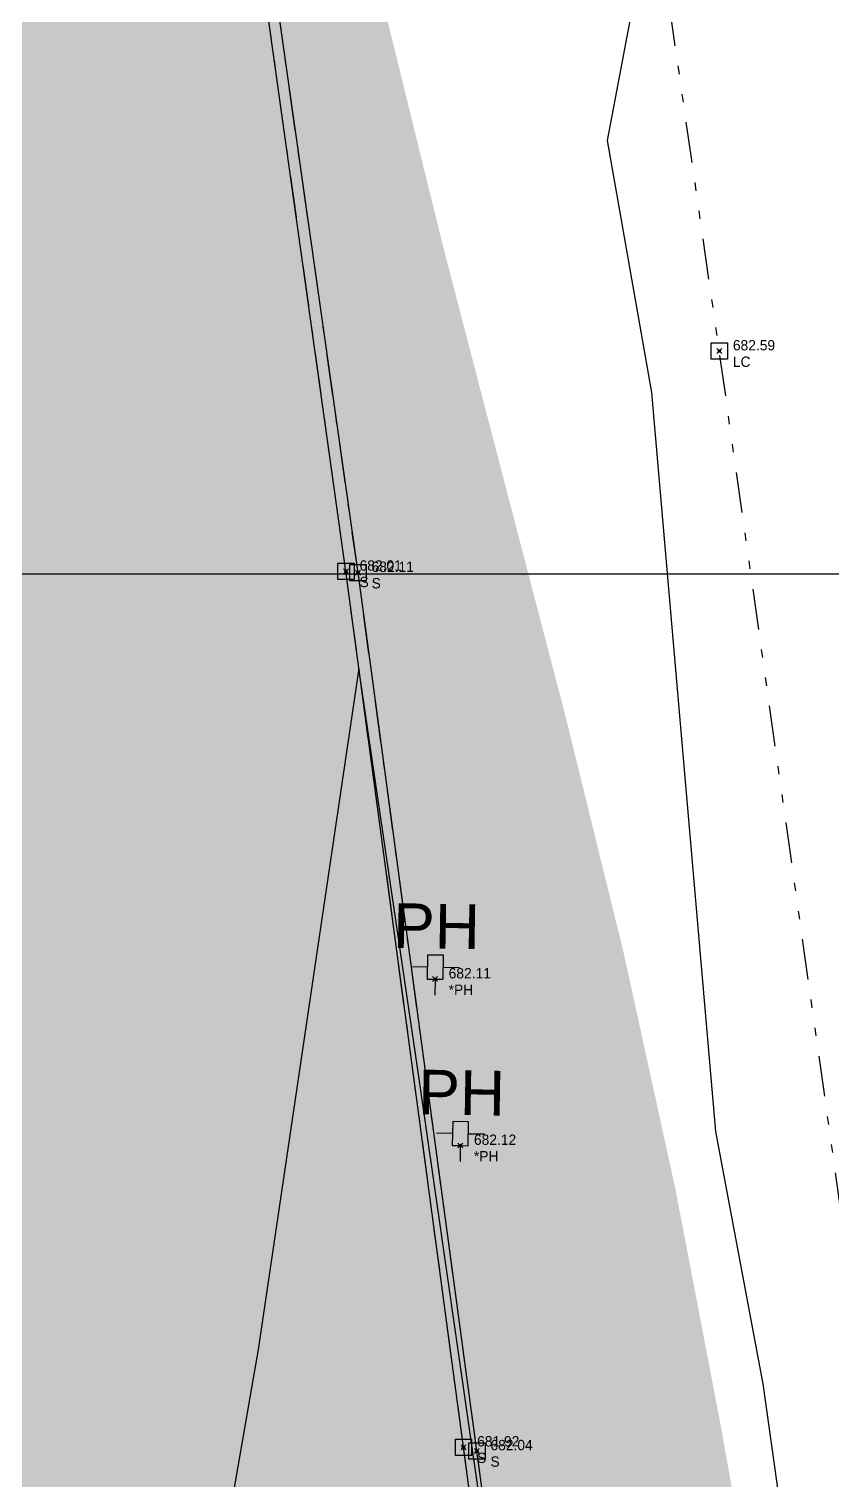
# Model space of a CAD drawing. Extents: x 350769 to 354978, y 6304672 to 6307963.
# Drawn here: x 352789.39 to 352799.26, y 6305588.86 to 6305606.7 of the extents above; entities that cross this region are included whole.
import ezdxf

# ---------------------------------------------------------------- set-up
doc = ezdxf.new("R2010")
doc.units = 0
doc.header["$PDMODE"] = 35
doc.header["$PDSIZE"] = 0.03
for name, pattern in [('4.0 - LO RECABARREN - DESNIVEL NUEVO$0$HIDDEN', [0.375, 0.25, -0.125]), ('CONTINUOS', [0]), ('DASHED', [19.05, 12.7, -6.35]), ('DIVIDE', [1.25, 0.5, -0.25, 0, -0.25, 0, -0.25]), ('JPG_DASHDOT', [1, 0.5, -0.25, 0, -0.25])]:
    doc.linetypes.add(name, pattern=pattern)
doc.layers.get('0').update_dxf_attribs({"linetype": 'CONTINUOUS'})
for name, color, linetype in [('03_S2_Pav ext_Borde vereda', 7, 'CONTINUOUS'), ('1-coordenadas', 8, 'CONTINUOUS'), ('1-LINEA DE CIERRO', 7, 'DIVIDE'), ('1-PAVIMENTO', 161, 'CONTINUOUS'), ('1-SOLERA', 212, 'CONTINUOUS'), ('C-TINN', 5, 'CONTINUOUS'), ('C-TOPO-MAJR', 9, 'CONTINUOUS'), ('C-TOPO-MINR', 8, 'CONTINUOUS'), ('TOP-URB-SOLERAS', 2, 'JPG_DASHDOT'), ('V-NODE DIC 2005', 4, 'CONTINUOUS'), ('V-NODE-TEXT DIC 2005', 2, 'CONTINUOUS'), ('Z-PH', 253, 'CONTINUOUS')]:
    doc.layers.add(name, color=color, linetype=linetype)
doc.layers.add('0_ASD_TOPOGRAFIA_ELEMENTOS', color=7, linetype='CONTINUOS', lineweight=5, true_color=0xbdbdbd)
doc.styles.add('A', font='arial.ttf', dxfattribs={"height": 2})

# ---------------------------------------------------------------- blocks, each defined once
blk = doc.blocks.new('COORDENADAS')
at = {"layer": '1-coordenadas'}
blk.add_line((20, -600.625), (1420, -600.625), dxfattribs=at)
blk = doc.blocks.new('PH')
at = {"layer": 'Z-PH'}
for p, q in [((-0.098, 0.295), (-0.098, 0)), ((0.098, 0.295), (-0.098, 0.295)), ((0.098, 0), (0.098, 0.295)), ((-0.098, 0.148), (-0.295, 0.148)), ((-0.098, 0), (-0.01, 0)), ((0.01, 0), (0.098, 0)), ((0.098, 0.148), (0.295, 0.148)), ((0, -0.01), (0, -0.197))]:
    blk.add_line(p, q, dxfattribs=at)
blk.add_circle((0, 0), 0.00984, dxfattribs=at)
at = {"layer": 'Z-PH', "style": 'A'}
blk.add_text('PH', height=0.55, dxfattribs=at).set_placement((-0.527, 0.377))
blk = doc.blocks.new('*U1327')
at = {"color": 0, "linetype": 'ByBlock', "lineweight": -2, "transparency": 16777216}
blk.add_point((0, 0), dxfattribs=at)
blk = doc.blocks.new('*U3540', base_point=(352797.933, 6305602.685))
at = {"layer": 'V-NODE-TEXT DIC 2005', "linetype": 'ByBlock', "char_height": 0.127}
for s, insert, attachment_point in [('682.59', (352798.1, 6305602.756), 4), ('LC', (352798.1, 6305602.617), 1)]:
    blk.add_mtext(s, dxfattribs=dict(at, insert=insert, attachment_point=attachment_point))
blk = doc.blocks.new('*U3541', base_point=(352797.933, 6305602.685))
at = {"layer": 'V-NODE-TEXT DIC 2005', "color": 2, "lineweight": -2}
blk.add_blockref('*U3540', (352797.933, 6305602.685), dxfattribs=at)
blk = doc.blocks.new('*U2228', base_point=(352794.952, 6305589.157))
at = {"layer": 'V-NODE-TEXT DIC 2005', "linetype": 'ByBlock', "char_height": 0.127}
for s, insert, attachment_point in [('682.04', (352795.119, 6305589.228), 4), ('S', (352795.119, 6305589.089), 1)]:
    blk.add_mtext(s, dxfattribs=dict(at, insert=insert, attachment_point=attachment_point))
blk = doc.blocks.new('*U2229', base_point=(352794.952, 6305589.157))
at = {"layer": 'V-NODE-TEXT DIC 2005', "color": 2, "lineweight": -2}
blk.add_blockref('*U2228', (352794.952, 6305589.157), dxfattribs=at)
blk = doc.blocks.new('*U2222', base_point=(352793.489, 6305599.96))
at = {"layer": 'V-NODE-TEXT DIC 2005', "linetype": 'ByBlock', "char_height": 0.127}
for s, insert, attachment_point in [('682.11', (352793.656, 6305600.031), 4), ('S', (352793.656, 6305599.892), 1)]:
    blk.add_mtext(s, dxfattribs=dict(at, insert=insert, attachment_point=attachment_point))
blk = doc.blocks.new('*U2223', base_point=(352793.489, 6305599.96))
at = {"layer": 'V-NODE-TEXT DIC 2005', "color": 2, "lineweight": -2}
blk.add_blockref('*U2222', (352793.489, 6305599.96), dxfattribs=at)
blk = doc.blocks.new('*U2220', base_point=(352793.341, 6305599.976))
at = {"layer": 'V-NODE-TEXT DIC 2005', "linetype": 'ByBlock', "char_height": 0.127}
for s, insert, attachment_point in [('682.01', (352793.508, 6305600.047), 4), ('S', (352793.508, 6305599.908), 1)]:
    blk.add_mtext(s, dxfattribs=dict(at, insert=insert, attachment_point=attachment_point))
blk = doc.blocks.new('*U2221', base_point=(352793.341, 6305599.976))
at = {"layer": 'V-NODE-TEXT DIC 2005', "color": 2, "lineweight": -2}
blk.add_blockref('*U2220', (352793.341, 6305599.976), dxfattribs=at)
blk = doc.blocks.new('*U2214', base_point=(352794.788, 6305589.203))
at = {"layer": 'V-NODE-TEXT DIC 2005', "linetype": 'ByBlock', "char_height": 0.127}
for s, insert, attachment_point in [('681.92', (352794.955, 6305589.274), 4), ('S', (352794.955, 6305589.135), 1)]:
    blk.add_mtext(s, dxfattribs=dict(at, insert=insert, attachment_point=attachment_point))
blk = doc.blocks.new('*U2215', base_point=(352794.788, 6305589.203))
at = {"layer": 'V-NODE-TEXT DIC 2005', "color": 2, "lineweight": -2}
blk.add_blockref('*U2214', (352794.788, 6305589.203), dxfattribs=at)
blk = doc.blocks.new('*U1454', base_point=(352794.749, 6305592.913))
at = {"layer": 'V-NODE-TEXT DIC 2005', "linetype": 'ByBlock', "char_height": 0.127}
for s, insert, attachment_point in [('682.12', (352794.916, 6305592.984), 4), ('*PH', (352794.916, 6305592.845), 1)]:
    blk.add_mtext(s, dxfattribs=dict(at, insert=insert, attachment_point=attachment_point))
blk = doc.blocks.new('*U1455', base_point=(352794.749, 6305592.913))
at = {"layer": 'V-NODE-TEXT DIC 2005', "color": 2, "lineweight": -2}
blk.add_blockref('*U1454', (352794.749, 6305592.913), dxfattribs=at)
blk = doc.blocks.new('*U1448', base_point=(352794.438, 6305594.96))
at = {"layer": 'V-NODE-TEXT DIC 2005', "linetype": 'ByBlock', "char_height": 0.127}
for s, insert, attachment_point in [('682.11', (352794.605, 6305595.031), 4), ('*PH', (352794.605, 6305594.892), 1)]:
    blk.add_mtext(s, dxfattribs=dict(at, insert=insert, attachment_point=attachment_point))
blk = doc.blocks.new('*U1449', base_point=(352794.438, 6305594.96))
at = {"layer": 'V-NODE-TEXT DIC 2005', "color": 2, "lineweight": -2}
blk.add_blockref('*U1448', (352794.438, 6305594.96), dxfattribs=at)
blk = doc.blocks.new('TOPOGRAFIA')
at = {"layer": '1-coordenadas', "color": 9, "linetype": '4.0 - LO RECABARREN - DESNIVEL NUEVO$0$HIDDEN', "lineweight": 0, "ltscale": 50, "true_color": 0xbdbdbd}
blk.add_line((390200, 6302600), (390900, 6302600), dxfattribs=at)
at = {"layer": '1-LINEA DE CIERRO', "color": 9, "true_color": 0xbdbdbd, "flags": 128}
blk.add_lwpolyline([(390821.691, 6302554.565), (390812.597, 6302551.003), (390804.433, 6302554.628), (390803.035, 6302565.2), (390801.413, 6302577.112), (390799.634, 6302590.323), (390797.877, 6302602.741), (390795.989, 6302615.825), (390794.687, 6302625.448), (390793.777, 6302632.512)], dxfattribs=at)
at = {"layer": '1-PAVIMENTO', "color": 9, "true_color": 0xbdbdbd}
for p, q in [((390793.284, 6302600.032), (390791.177, 6302615.096)), ((390794.73, 6302589.258), (390793.284, 6302600.032)), ((390796.536, 6302575.882), (390794.73, 6302589.258))]:
    blk.add_line(p, q, dxfattribs=at)
at = {"layer": '1-SOLERA', "color": 9, "true_color": 0xbdbdbd, "flags": 128}
for points in [[(390793.433, 6302600.016), (390791.295, 6302615.105)], [(390794.895, 6302589.212), (390793.433, 6302600.016)], [(390796.707, 6302575.868), (390794.895, 6302589.212)]]:
    blk.add_lwpolyline(points, dxfattribs=at)
at = {"layer": 'C-TINN', "color": 9, "linetype": 'Continuous', "lineweight": -3, "true_color": 0xbdbdbd}
for points, elevation in [([(390797.777, 6302602.641), (390797.777, 6302602.841), (390797.977, 6302602.841), (390797.977, 6302602.641), (390797.777, 6302602.641)], 682.59), ([(390793.184, 6302599.932), (390793.184, 6302600.132), (390793.384, 6302600.132), (390793.384, 6302599.932), (390793.184, 6302599.932)], 682.01), ([(390793.333, 6302599.916), (390793.333, 6302600.116), (390793.533, 6302600.116), (390793.533, 6302599.916), (390793.333, 6302599.916)], 682.11), ([(390794.63, 6302589.158), (390794.63, 6302589.358), (390794.83, 6302589.358), (390794.83, 6302589.158), (390794.63, 6302589.158)], 681.92), ([(390794.795, 6302589.112), (390794.795, 6302589.312), (390794.995, 6302589.312), (390794.995, 6302589.112), (390794.795, 6302589.112)], 682.04)]:
    blk.add_lwpolyline(points, dxfattribs=dict(at, elevation=elevation))
for p in [(390797.877, 6302602.741, 682.59), (390793.284, 6302600.032, 682.01), (390793.433, 6302600.016, 682.11), (390794.73, 6302589.258, 681.92), (390794.895, 6302589.212, 682.04)]:
    blk.add_point(p, dxfattribs=at)
at = {"layer": 'C-TOPO-MAJR', "color": 9, "linetype": 'Continuous', "lineweight": -3, "true_color": 0xbdbdbd, "elevation": 682.5}
blk.add_lwpolyline([(390797.068, 6302608.348), (390796.499, 6302605.329), (390797.044, 6302602.23), (390797.83, 6302593.143), (390798.411, 6302590.037), (390799.81, 6302580.088), (390800.375, 6302576.838), (390800.388, 6302574.842), (390802.934, 6302565.945)], dxfattribs=at)
at = {"layer": 'C-TOPO-MINR', "color": 9, "linetype": 'Continuous', "lineweight": -3, "true_color": 0xbdbdbd, "elevation": 682}
blk.add_lwpolyline([(390796.971, 6302567.274), (390796.915, 6302575.923), (390795.93, 6302581.587), (390795.193, 6302586.789), (390794.84, 6302589.228), (390794.184, 6302593.788), (390793.445, 6302598.835), (390792.203, 6302590.461), (390790.649, 6302581.516), (390790.178, 6302578.223), (390789.219, 6302576.379), (390786.339, 6302576.195), (390783.812, 6302578.013), (390783.26, 6302578.414), (390781.422, 6302591.416), (390781.256, 6302592.595), (390781.163, 6302593.234), (390780.952, 6302594.694), (390778.358, 6302599.396), (390777.088, 6302605.319), (390774.976, 6302611.839)], dxfattribs=at)
at = {"layer": 'V-NODE DIC 2005', "color": 9, "lineweight": -2, "true_color": 0xbdbdbd, "rotation": 359.9963883938062}
for p in [(390797.877, 6302602.741), (390793.285, 6302600.032), (390793.433, 6302600.016), (390794.381, 6302595.016), (390794.692, 6302592.969), (390794.731, 6302589.259), (390794.895, 6302589.213)]:
    blk.add_blockref('*U1327', p, dxfattribs=at)
at = {"layer": 'V-NODE-TEXT DIC 2005', "color": 9, "lineweight": -2, "true_color": 0xbdbdbd, "rotation": 359.9963883938062}
for name, p in [('*U3541', (390797.877, 6302602.741)), ('*U2221', (390793.285, 6302600.032)), ('*U2223', (390793.433, 6302600.016)), ('*U1449', (390794.381, 6302595.016)), ('*U1455', (390794.692, 6302592.969)), ('*U2215', (390794.731, 6302589.259)), ('*U2229', (390794.895, 6302589.213))]:
    blk.add_blockref(name, p, dxfattribs=at)
at = {"layer": 'Z-PH', "color": 9, "true_color": 0xbdbdbd, "rotation": 359.090101839884}
for p in [(390794.382, 6302595.015), (390794.691, 6302592.968)]:
    blk.add_blockref('PH', p, dxfattribs=at)

msp = doc.modelspace()

# ---------------------------------------------------------------- hatches: boundary and pattern name
at = {"layer": '03_S2_Pav ext_Borde vereda'}
h = msp.add_hatch(dxfattribs=at)
h.set_pattern_fill('DOTS', color=256, scale=0.2)
h.set_pattern_definition([(0, (0, 0), (0.079375, 0.15875), [0, -0.15875])])
edge = h.paths.add_edge_path()
edge.add_arc((352748.807, 6305741.269), 0.6, 191.9515, 355.6455, ccw=False)
edge.add_arc((352792.166, 6305750.447), 44.919, 191.6658, 191.9515, ccw=False)
edge.add_line((352748.174, 6305741.364), (352741.238, 6305741.435))
edge.add_arc((352792.166, 6305750.447), 51.719, 188.0126, 190.0351, ccw=False)
edge.add_line((352740.951, 6305743.238), (352740.749, 6305743.24))
edge.add_arc((352792.166, 6305750.447), 51.919, 187.9792, 192.0603)
edge.add_arc((352692.496, 6305729.152), 50, 5.6038, 12.0603, ccw=False)
edge.add_arc((352885.486, 6305749.065), 144.016, 185.9908, 195.05624)
edge.add_arc((352743.517, 6305710.875), 3, -16.8305, 15.0562, ccw=False)
edge.add_line((352746.389, 6305710.007), (352745.329, 6305706.502))
edge.add_arc((352748.2, 6305705.634), 3, 163.1695, 198.1695)
edge.add_line((352745.35, 6305704.698), (352746.83, 6305700.188))
edge.add_arc((353217.983, 6305866.064), 499.5, 199.39537, 202.53487)
edge.add_line((352756.622, 6305674.633), (352763.639, 6305654.529))
edge.add_line((352763.639, 6305654.529), (352766.426, 6305646.435))
edge.add_arc((352769.263, 6305647.412), 3, 199.0021, 234.0031)
edge.add_line((352767.5, 6305644.985), (352769.962, 6305643.197))
edge.add_arc((352768.198, 6305640.77), 3, 17.9764, 54.0015, ccw=False)
edge.add_arc((351870.786, 6305349.592), 946.469, 17.70596, 17.976359, ccw=False)
edge.add_arc((357774.17, 6306970.411), 5176.321, 194.922513, 195.061819)
edge.add_arc((352345.674, 6305526.266), 441.256, 9.34098, 12.96792, ccw=False)
edge.add_line((352781.079, 6305597.886), (352781.449, 6305594.732))
edge.add_line((352781.449, 6305594.732), (352781.712, 6305591.66))
edge.add_line((352781.712, 6305591.66), (352781.839, 6305588.604))
edge.add_line((352781.839, 6305588.604), (352781.836, 6305585.625))
edge.add_line((352781.836, 6305585.625), (352781.765, 6305582.656))
edge.add_line((352781.765, 6305582.656), (352781.694, 6305579.728))
edge.add_line((352781.694, 6305579.728), (352781.692, 6305576.786))
edge.add_line((352781.692, 6305576.786), (352781.816, 6305573.824))
edge.add_line((352781.816, 6305573.824), (352782.133, 6305570.857))
edge.add_line((352782.133, 6305570.857), (352782.422, 6305567.893))
edge.add_arc((352351.016, 6305527.324), 433.31, 3.22552, 5.37215, ccw=False)
edge.add_line((352783.639, 6305551.705), (352784.663, 6305533.533))
edge.add_line((352784.663, 6305533.533), (352784.863, 6305533.544))
edge.add_line((352784.863, 6305533.544), (352784.761, 6305535.341))
edge.add_line((352784.761, 6305535.341), (352791.052, 6305535.696))
edge.add_line((352791.052, 6305535.696), (352790.129, 6305552.071))
edge.add_arc((352351.167, 6305527.339), 439.658, 3.2247, 6.06057)
edge.add_arc((352790.357, 6305573.969), 2, 6.0606, 186.0606, ccw=False)
edge.add_arc((352351.162, 6305527.338), 443.663, 3.21745, 6.06057, ccw=False)
edge.add_line((352794.126, 6305552.239), (352795.045, 6305535.921))
edge.add_line((352795.045, 6305535.921), (352802.334, 6305536.332))
edge.add_line((352802.334, 6305536.332), (352802.435, 6305534.534))
edge.add_line((352802.435, 6305534.534), (352802.635, 6305534.546))
edge.add_line((352802.635, 6305534.546), (352801.614, 6305552.661))
edge.add_arc((352351.183, 6305527.34), 451.142, 3.21751, 7.53958)
edge.add_line((352798.425, 6305586.535), (352797.901, 6305589.489))
edge.add_line((352797.901, 6305589.489), (352797.337, 6305592.434))
edge.add_line((352797.337, 6305592.434), (352796.696, 6305595.358))
edge.add_line((352796.696, 6305595.358), (352795.983, 6305598.257))
edge.add_line((352795.983, 6305598.257), (352795.231, 6305601.141))
edge.add_line((352795.231, 6305601.141), (352794.478, 6305604.033))
edge.add_line((352794.478, 6305604.033), (352793.76, 6305606.951))
edge.add_line((352793.76, 6305606.951), (352793.112, 6305609.908))
edge.add_line((352793.112, 6305609.908), (352792.539, 6305612.89))
edge.add_line((352792.539, 6305612.89), (352792.032, 6305615.833))
edge.add_arc((352349.379, 6305527.058), 451.467, 11.34037, 13.00836)
edge.add_arc((357774.17, 6306970.411), 5162.321, 194.999983, 195.064624, ccw=False)
edge.add_arc((357774.17, 6306970.411), 5162.321, 194.918755, 194.999983, ccw=False)
edge.add_arc((351870.786, 6305349.592), 960.469, 17.685582, 18.028446)
edge.add_line((352784.099, 6305646.847), (352779.713, 6305660.065))
edge.add_line((352779.713, 6305660.065), (352778.245, 6305664.271))
edge.add_arc((352781.077, 6305665.26), 3, 164.2427, 199.242, ccw=False)
edge.add_line((352778.19, 6305666.074), (352779.097, 6305669.287))
edge.add_arc((352776.209, 6305670.102), 3, 344.2427, 379.2412)
edge.add_line((352779.042, 6305671.091), (352775.313, 6305681.773))
edge.add_arc((353217.983, 6305866.064), 479.5, 199.39537, 202.60286, ccw=False)
edge.add_arc((352886.447, 6305749.311), 128.007, 193.01673, 199.38233, ccw=False)
edge.add_line((352761.729, 6305720.48), (352761.207, 6305722.929))
edge.add_arc((352758.273, 6305722.303), 3, 12.0434, 47.0434)
edge.add_line((352760.317, 6305724.499), (352758.056, 6305726.605))
edge.add_arc((352760.094, 6305728.805), 3, 189.0153, 227.1838, ccw=False)
edge.add_arc((352890.905, 6305749.734), 135.474, 186.61724, 189.08835, ccw=False)
edge.add_arc((352776.2, 6305736.427), 20, 179.05, 186.6144, ccw=False)
edge.add_arc((352822.484, 6305735.659), 66.291, 173.57381, 179.05002, ccw=False)
edge.add_line((352756.61, 6305743.079), (352756.409, 6305743.081))
edge.add_arc((352822.484, 6305735.659), 66.491, 173.59144, 175.14861)
edge.add_line((352756.232, 6305741.282), (352749.412, 6305741.352))
edge.add_arc((352781.038, 6305739.581), 31.675, 176.7951, 177.0268)

# ---------------------------------------------------------------- linework, layer by layer
at = {"layer": 'TOP-URB-SOLERAS'}
for p, q in [((352793.284, 6305600.032), (352791.177, 6305615.096)), ((352794.73, 6305589.258), (352793.284, 6305600.032)), ((352796.536, 6305575.882), (352794.73, 6305589.258))]:
    msp.add_line(p, q, dxfattribs=at)
at = {"layer": 'TOP-URB-SOLERAS', "flags": 128}
for points in [[(352793.433, 6305600.016), (352791.295, 6305615.105)], [(352794.895, 6305589.212), (352793.433, 6305600.016)], [(352796.707, 6305575.868), (352794.895, 6305589.212)]]:
    msp.add_lwpolyline(points, dxfattribs=at)

# ---------------------------------------------------------------- block references
at = {"color": 252, "linetype": 'DASHED'}
msp.add_blockref('COORDENADAS', (352180, 6306200.625), dxfattribs=at)
at = {"layer": 'Z-PH', "rotation": 359.090101839884}
for p in [(352794.382, 6305595.015), (352794.691, 6305592.968)]:
    msp.add_blockref('PH', p, dxfattribs=at)

# ---------------------------------------------------------------- next in the draw order: block references
at = {"layer": '0_ASD_TOPOGRAFIA_ELEMENTOS', "color": 30, "true_color": 0xf26507}
msp.add_blockref('TOPOGRAFIA', (-38000, 3000), dxfattribs=at)

doc.saveas('drawing.dxf')
